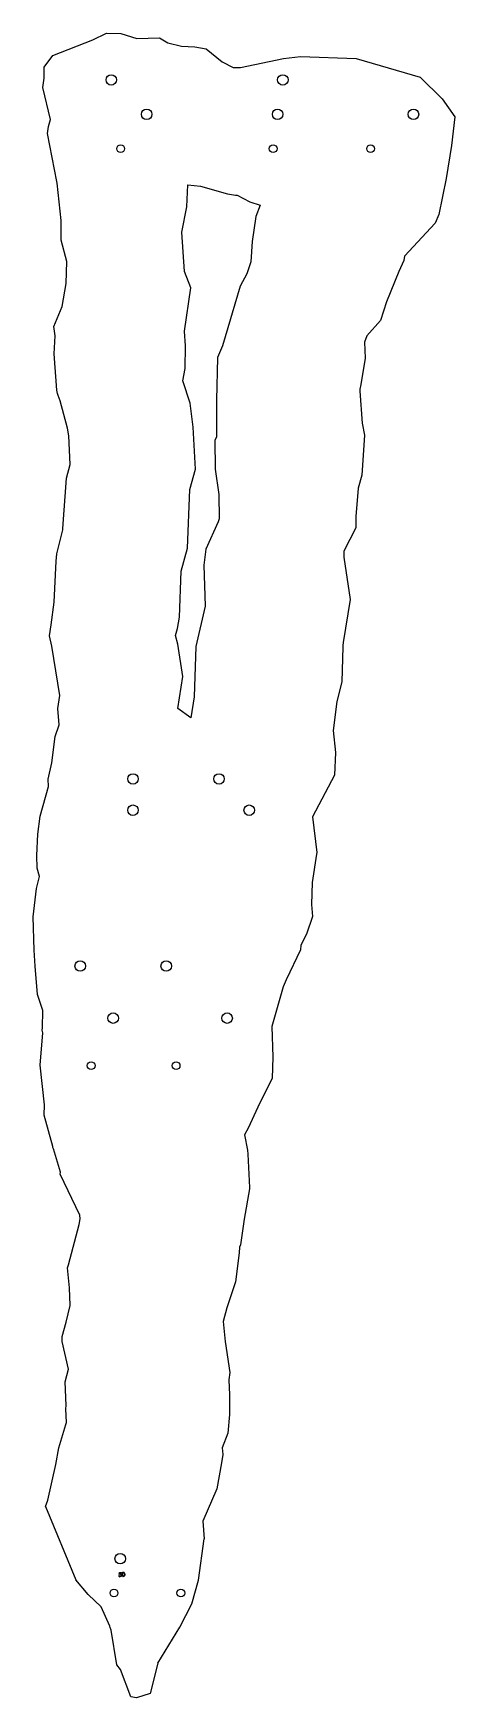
# Model space of a CAD drawing. Header units: millimetres. Extents: x 65 to 555, y 26 to 1962.
import ezdxf

# ---------------------------------------------------------------- set-up
doc = ezdxf.new("R2010")
doc.units = ezdxf.units.MM
doc.linetypes.add('SLD-Durchgehend', pattern=[0])

msp = doc.modelspace()

# ---------------------------------------------------------------- linework, layer by layer
at = {"color": 7, "linetype": 'SLD-Durchgehend', "lineweight": 25}
for p, q in [((134, 1953.9), (150.1, 1961.7)), ((150.1, 1961.7), (166.9, 1961.3)), ((166.9, 1961.3), (185.3, 1955.7)), ((185.3, 1955.7), (211.5, 1956.5)), ((211.5, 1956.5), (221.5, 1950.7)), ((87.5, 1935.7), (134, 1953.9)), ((221.5, 1950.7), (237.4, 1946.7)), ((237.4, 1946.7), (252.6, 1945.9)), ((252.6, 1945.9), (266.1, 1943.4)), ((266.1, 1943.4), (284.4, 1928.4)), ((77.4, 1909.4), (77.5, 1922.2)), ((77.5, 1922.2), (87.5, 1935.7)), ((284.4, 1928.4), (297.3, 1921.8)), ((297.3, 1921.8), (305.7, 1922)), ((305.7, 1922), (355.8, 1932.5)), ((355.8, 1932.5), (375.7, 1934.5)), ((375.7, 1934.5), (440.2, 1932.5)), ((440.2, 1932.5), (514.9, 1910.6)), ((76.1, 1898.7), (77.4, 1909.4)), ((85.1, 1861.4), (76.1, 1898.7)), ((514.9, 1910.6), (540.2, 1885.5)), ((540.2, 1885.5), (554.9, 1864.4)), ((82.7, 1853.4), (85.1, 1861.4)), ((554.9, 1864.4), (551.1, 1831.2)), ((81.4, 1845.2), (82.7, 1853.4)), ((92.4, 1789.1), (81.4, 1845.2)), ((551.1, 1831.2), (545, 1792.6)), ((92.8, 1787.2), (92.4, 1789.1)), ((97.3, 1743.7), (92.8, 1787.2)), ((243.6, 1759.7), (244.8, 1785.3)), ((244.8, 1785.3), (259.5, 1783.9)), ((259.5, 1783.9), (290.6, 1775.1)), ((545, 1792.6), (536.4, 1750.7)), ((290.6, 1775.1), (299.9, 1773.5)), ((299.9, 1773.5), (301.9, 1773.5)), ((301.9, 1773.5), (316.6, 1765.5)), ((316.6, 1765.5), (328.6, 1761.8)), ((97.3, 1721.2), (97.3, 1743.7)), ((237.5, 1730.2), (243.6, 1759.7)), ((323.8, 1748.5), (319.4, 1719.3)), ((328.6, 1761.8), (323.8, 1748.5)), ((536.4, 1750.7), (532.1, 1740.6)), ((240.7, 1684.7), (237.5, 1730.2)), ((532.1, 1740.6), (496.7, 1702.3)), ((103.9, 1696.2), (97.3, 1721.2)), ((319.4, 1719.3), (317.9, 1695.7)), ((103.1, 1670.5), (103.9, 1696.2)), ((248.2, 1665.5), (240.7, 1684.7)), ((317.9, 1695.7), (313.3, 1681.9)), ((489.8, 1684.6), (475.8, 1649.1)), ((495.9, 1697.2), (489.8, 1684.6)), ((496.7, 1702.3), (495.9, 1697.2)), ((98.6, 1643.9), (103.1, 1670.5)), ((240.9, 1615.3), (248.2, 1665.5)), ((305.6, 1667.5), (285.1, 1598)), ((313.3, 1681.9), (305.6, 1667.5)), ((475.8, 1649.1), (468.8, 1627.7)), ((89, 1620.4), (98.6, 1643.9)), ((468.8, 1627.7), (452.6, 1609.7)), ((90.2, 1609.9), (89, 1620.4)), ((89.3, 1588.6), (90.2, 1609.9)), ((241.9, 1598.2), (240.9, 1615.3)), ((452.6, 1609.7), (450.2, 1602.3)), ((92.4, 1546.7), (89.3, 1588.6)), ((241.6, 1571.7), (241.9, 1598.2)), ((285.1, 1598), (279.3, 1584.4)), ((450.2, 1602.3), (450.7, 1583.6)), ((239, 1557.2), (241.6, 1571.7)), ((279.3, 1584.4), (277.8, 1534.9)), ((450.7, 1583.6), (445.9, 1553.1)), ((247.5, 1531.4), (239, 1557.2)), ((445.9, 1553.1), (444.6, 1547.5)), ((93.1, 1542.5), (92.4, 1546.7)), ((93.9, 1540.4), (93.1, 1542.5)), ((96, 1534.1), (93.9, 1540.4)), ((104.6, 1502.3), (96, 1534.1)), ((250.8, 1503.3), (247.5, 1531.4)), ((277.8, 1534.9), (277.8, 1491.7)), ((444.6, 1547.5), (444.8, 1545.5)), ((444.8, 1545.5), (447.4, 1508.1)), ((106.2, 1493.3), (104.6, 1502.3)), ((107.7, 1459.9), (106.2, 1493.3)), ((253.4, 1454.7), (250.8, 1503.3)), ((277.8, 1491.7), (276.2, 1488.4)), ((449.9, 1494.1), (447, 1447.5)), ((447.4, 1508.1), (449.9, 1494.1)), ((276.2, 1488.4), (276.3, 1454.7)), ((103.5, 1444), (107.7, 1459.9)), ((247.1, 1430.9), (253.4, 1454.7)), ((276.3, 1454.7), (280.7, 1425.2)), ((99.3, 1385.5), (103.5, 1444)), ((447, 1447.5), (442.5, 1432.6)), ((244.1, 1362.8), (247.1, 1430.9)), ((280.7, 1425.2), (280.9, 1396.9)), ((442.5, 1432.6), (440, 1399.5)), ((280.9, 1396.9), (280, 1393.5)), ((440, 1399.5), (439.9, 1386.5)), ((92.3, 1356), (99.2, 1384)), ((99.2, 1384), (99.3, 1385.5)), ((280, 1393.5), (265.7, 1361.6)), ((439.9, 1386.5), (425.9, 1359.1)), ((91.6, 1347.6), (92.3, 1356)), ((237, 1336.1), (244.1, 1362.8)), ((265.7, 1361.6), (263.4, 1342.9)), ((425.9, 1359.1), (426.2, 1352.3)), ((89.3, 1300), (91.6, 1347.6)), ((235, 1282.5), (237, 1336.1)), ((263.4, 1342.9), (264.6, 1295.2)), ((426.2, 1352.3), (433.4, 1303.1)), ((85.8, 1273.5), (89.3, 1300)), ((433.4, 1303.1), (425.2, 1253)), ((232.6, 1269.1), (235, 1282.5)), ((264.6, 1295.2), (254.1, 1248.5)), ((83.6, 1260.9), (85.8, 1273.5)), ((86.6, 1248.8), (83.6, 1260.9)), ((230.1, 1261), (232.6, 1269.1)), ((233, 1251.1), (230.1, 1261)), ((95.8, 1191.3), (86.6, 1248.8)), ((238.8, 1213.6), (233, 1251.1)), ((254.1, 1248.5), (252.1, 1189.9)), ((424.8, 1248), (423.6, 1207.3)), ((425.2, 1253), (424.8, 1249.5)), ((424.8, 1249.5), (424.8, 1248)), ((233, 1176.1), (238.8, 1213.6)), ((423.6, 1207.3), (417.9, 1184.4)), ((93.6, 1176.1), (95.8, 1191.3)), ((252.1, 1189.9), (248, 1165.5)), ((417.9, 1184.4), (413.6, 1150.6)), ((95.2, 1157.4), (93.6, 1176.1)), ((248, 1165.5), (233, 1176.1)), ((86.6, 1113.1), (90.3, 1143.8)), ((90.3, 1143.8), (95.2, 1157.4)), ((413.6, 1150.6), (416.2, 1125.1)), ((416.2, 1125.1), (415.3, 1098.5)), ((82.3, 1094.1), (86.6, 1113.1)), ((73, 1051.1), (82.6, 1085.4)), ((82.6, 1085.4), (82.3, 1094.1)), ((415.3, 1098.5), (389.5, 1050.4)), ((70.4, 1030), (73, 1051.1)), ((389.5, 1050.4), (394.6, 1008.7)), ((69.1, 1005.1), (70.4, 1030)), ((394.6, 1008.7), (394.2, 1006.6)), ((69.6, 990.7), (69.1, 1005.1)), ((72.3, 980.9), (69.6, 990.7)), ((394.2, 1006.6), (389, 973.7)), ((68.6, 966.8), (72.3, 980.9)), ((389, 973.7), (388.3, 948.3)), ((64.9, 933.9), (68.6, 966.8)), ((65.9, 895.1), (64.9, 933.9)), ((389.4, 934.1), (382.7, 913.7)), ((388.3, 948.3), (389.4, 934.1)), ((382.7, 913.7), (376.2, 900.9)), ((67, 876.4), (65.9, 895.1)), ((375.6, 895.6), (359.1, 860.8)), ((376.2, 900.9), (375.6, 895.6)), ((70, 843.4), (67, 876.4)), ((355.6, 852.6), (354.6, 849.6)), ((359.1, 860.8), (355.6, 852.6)), ((75.9, 825), (70, 843.4)), ((354.6, 849.6), (342.1, 806.2)), ((75.7, 804.8), (75.9, 825)), ((72.8, 761.5), (75.9, 798.8)), ((75.1, 802.2), (75.7, 804.8)), ((75.9, 798.8), (75.1, 802.2)), ((342.1, 806.2), (343.5, 770.8)), ((77.8, 715.1), (72.8, 761.5)), ((343.5, 770.8), (342.6, 746.2)), ((342.6, 746.2), (326.2, 712.6)), ((77.5, 703), (77.8, 715.1)), ((87.6, 666.8), (77.5, 703)), ((326.2, 712.6), (314.8, 687.9)), ((314.8, 687.9), (310.7, 680.5)), ((310.7, 680.5), (314.1, 662.3)), ((87.7, 665.6), (87.6, 666.8)), ((88.6, 663.9), (87.7, 665.6)), ((96.6, 637), (88.6, 663.9)), ((314.1, 662.3), (314.4, 657.9)), ((314.4, 657.9), (316.5, 618.9)), ((96.3, 634.4), (96.6, 637)), ((119.1, 586.9), (96.3, 634.4)), ((316.2, 617.4), (310.1, 582.4)), ((316.5, 618.9), (316.2, 617.4)), ((118.2, 576.2), (119.3, 582.6)), ((119.3, 582.6), (119.1, 586.9)), ((310.1, 582.4), (305.7, 552.3)), ((105.7, 529.2), (118.2, 576.2)), ((304.2, 542.9), (300, 509.4)), ((304.7, 549.5), (304.2, 542.9)), ((305.7, 552.3), (304.7, 549.5)), ((104.7, 525.5), (105.7, 529.2)), ((107, 502.4), (104.7, 525.5)), ((300, 509.4), (290, 479.1)), ((107.7, 481.7), (107, 502.4)), ((103.3, 462.5), (107.7, 481.7)), ((290, 479.1), (285.6, 463.1)), ((98.5, 445.8), (103.3, 462.5)), ((98.5, 440), (98.5, 445.8)), ((285.6, 463.1), (287.9, 440)), ((105.8, 407.7), (98.5, 440)), ((287.9, 440), (293.3, 403.9)), ((102.1, 393), (105.8, 407.7)), ((103, 365.6), (102.1, 393)), ((293.3, 403.9), (292.2, 395.5)), ((292.2, 395.5), (293.1, 378)), ((293.1, 378), (292.9, 355.1)), ((102.7, 361.6), (103, 365.6)), ((103.6, 345.6), (102.7, 361.6)), ((292.9, 355.1), (291.1, 333.3)), ((94.7, 316.1), (102.7, 343.3)), ((102.7, 343.3), (103.6, 345.6)), ((291.1, 333.3), (284.4, 316.2)), ((91.2, 296.7), (94.7, 316.1)), ((284.4, 316.2), (285.2, 308.5)), ((82, 255.3), (91.2, 296.7)), ((283.8, 298.8), (278.2, 268.7)), ((285.2, 308.5), (283.8, 298.8)), ((79.1, 247.8), (82, 255.3)), ((278.2, 268.7), (262.1, 230.8)), ((79.1, 247.8), (114.2, 162.7)), ((262.1, 230.8), (263.7, 210.4)), ((257.2, 162.4), (263.7, 210.4)), ((128.7, 145.6), (114.2, 162.7)), ((249.4, 134.9), (257.2, 162.4)), ((144, 131.4), (128.7, 145.6)), ((153.9, 108.8), (144, 131.4)), ((235.2, 107.7), (249.4, 134.9)), ((154.5, 107.4), (153.9, 108.8)), ((155.4, 104.2), (154.5, 107.4)), ((162.1, 63.8), (155.4, 104.2)), ((209.6, 65.8), (235.2, 107.7)), ((166.5, 58.4), (162.1, 63.8)), ((178.4, 26.5), (166.5, 58.4)), ((209.6, 65.8), (200.7, 30.3)), ((184.8, 25.6), (178.4, 26.5)), ((200.7, 30.3), (184.8, 25.6))]:
    msp.add_line(p, q, dxfattribs=at)
at = {"color": 2, "linetype": 'SLD-Durchgehend', "lineweight": 25, "true_color": 0xffff00}
for p, q in [((164.2, 167.7), (164.6, 167.7)), ((164.7, 168.9), (165.2, 171.4)), ((165.2, 171.4), (167.3, 171.4)), ((165.6, 170.9), (165.3, 169.6)), ((167.3, 170.9), (165.6, 170.9)), ((167.3, 171.4), (167.3, 170.9))]:
    msp.add_line(p, q, dxfattribs=at)
at = {"color": 2, "linetype": 'SLD-Durchgehend', "lineweight": 25, "true_color": 0xffff00, "flags": 128}
for points in [[(165.8, 169.2), (165.2, 169.1), (164.7, 168.9)], [(165.3, 169.6), (165.6, 169.7), (165.9, 169.7)], [(168, 168.9), (168, 169.8), (168.3, 170.6), (168.5, 171), (168.8, 171.3), (169.2, 171.5), (169.6, 171.5)], [(169.6, 166.3), (169.2, 166.4), (168.8, 166.5), (168.3, 167.2), (168, 168), (168, 168.9)], [(169.7, 171), (169.3, 171), (169, 170.8), (168.8, 170.6), (168.6, 170.3), (168.4, 168.9)], [(168.4, 168.9), (168.6, 167.6), (169, 167), (169.3, 166.9), (169.7, 166.8)], [(169.6, 171.5), (170.1, 171.5), (170.5, 171.3), (171.1, 170.6), (171.4, 168.9)], [(171.4, 168.9), (171.3, 168), (171.1, 167.2), (170.5, 166.5), (170.1, 166.4), (169.6, 166.3)], [(170.9, 168.9), (170.7, 170.3), (170.3, 170.8), (170, 171), (169.7, 171)], [(170.7, 167.7), (170.9, 168.4), (170.9, 168.9)]]:
    msp.add_lwpolyline(points, dxfattribs=at)
at = {"color": 7, "linetype": 'SLD-Durchgehend', "lineweight": 25}
for centre, radius in [((155.6, 1907.4), 6.12), ((355.1, 1907.4), 6.12), ((196.8, 1867.4), 6.12), ((349, 1867.4), 6.12), ((506.9, 1867.4), 6.13), ((166.6, 1827.4), 4.5), ((343.8, 1827.4), 4.5), ((457.1, 1827.4), 4.5), ((180.9, 1094.3), 6.12), ((280.9, 1094.3), 6.12), ((180.8, 1057.9), 6.12), ((316, 1057.9), 6.12), ((119.5, 876.7), 6.12), ((219.5, 876.7), 6.12), ((157.8, 816.1), 6.12), ((290.3, 816.1), 6.12), ((132.2, 760.8), 4.5), ((231, 760.8), 4.5), ((166, 187.3), 6.12), ((158.7, 147.3), 4.5), ((236.5, 147.3), 4.5)]:
    msp.add_circle(centre, radius, dxfattribs=at)
at = {"color": 2, "linetype": 'SLD-Durchgehend', "lineweight": 25, "true_color": 0xffff00}
for centre, radius, start, end in [((165.7, 167.8), 1.53, 184.5602, 269.9336), ((165.7, 167.9), 1.09, 190.0307, 271.6915), ((165.8, 168.1), 1.25, 269.1173, 0.8375), ((165.8, 168), 1.7, 268.364, 2.2254), ((165.9, 168.1), 1.11, 359.9114, 95.1539), ((165.9, 168.1), 1.55, 356.9517, 90.8312), ((169.6, 167.9), 1.15, 271.8593, 345.4733)]:
    msp.add_arc(centre, radius, start, end, dxfattribs=at)

doc.saveas('drawing.dxf')
